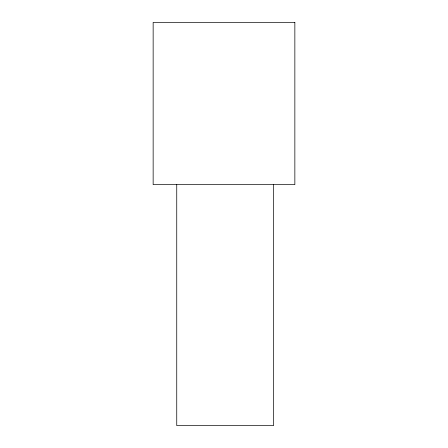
<?xml version="1.0" encoding="UTF-8"?>
<svg xmlns="http://www.w3.org/2000/svg" width="448" height="448" viewBox="0 0 448 448"><rect width="100%" height="100%" fill="white"/><g stroke="black" fill="none" stroke-linecap="round" stroke-linejoin="round"><path stroke-width="0.67" d="M273.599 184.638L273.599 425.6L176.742 425.6L176.742 184.638M294.851 22.4L153.149 22.4L153.149 184.638L294.851 184.638L294.851 22.4"/></g></svg>
